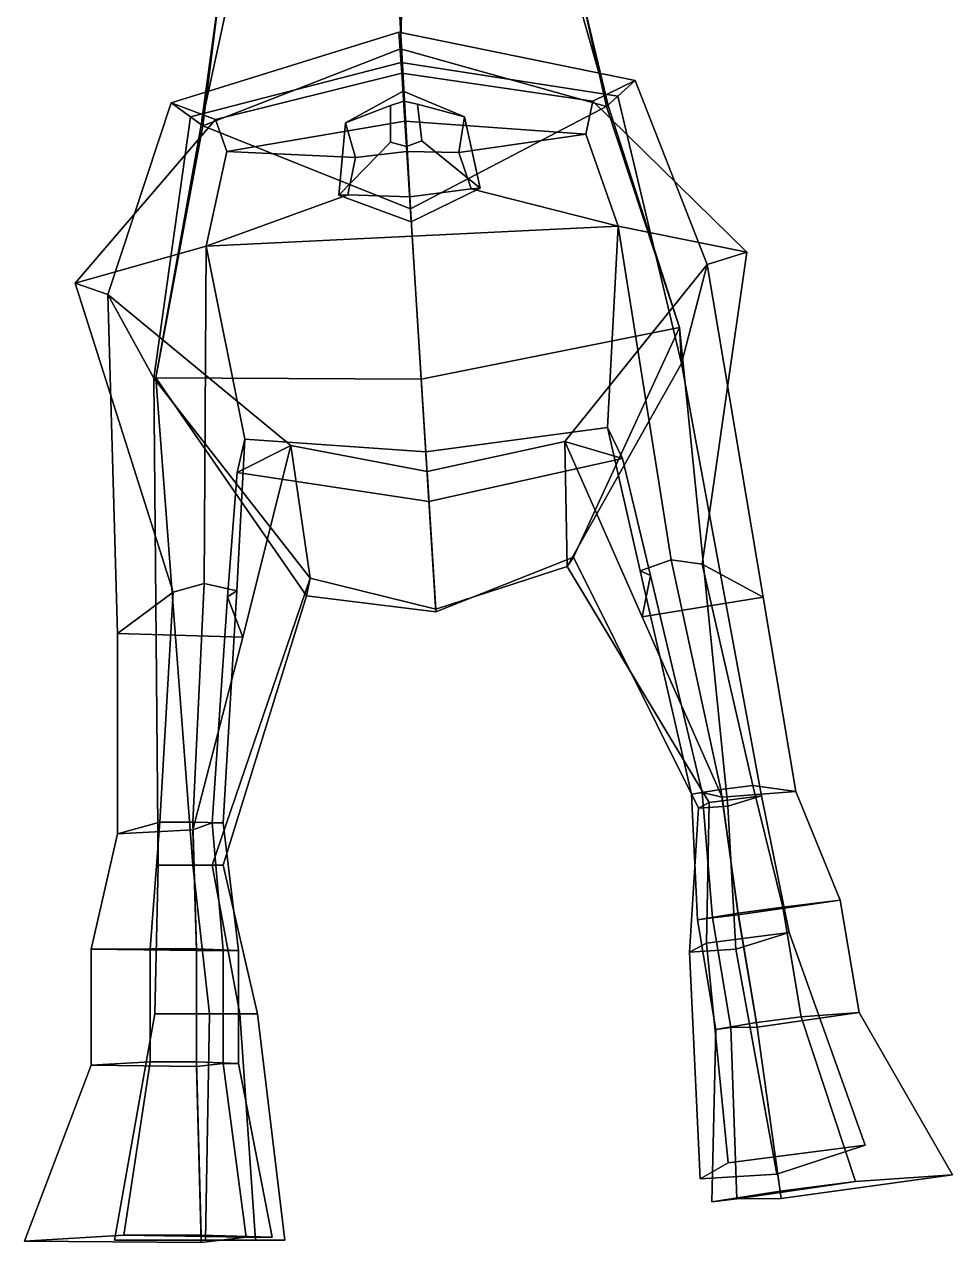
# Model space of a CAD drawing. Extents: x -90 to 116, y -151 to 287.
# Drawn here: x -88.5 to 116.1, y -151.3 to 117.4 of the extents above; entities that cross this region are included whole.
import ezdxf

# ---------------------------------------------------------------- set-up
doc = ezdxf.new("R2010")
doc.units = 0

msp = doc.modelspace()

# ---------------------------------------------------------------- linework, layer by layer
for points in [[(-49.57296, 95.145409, 170.823349), (-41.004284, 134.649384, 183.719742), (-37.213676, 151.218811, 164.587463), (-45.159496, 127.366325, 148.982742)], [(34.43277, 123.506905, 148.982742), (29.535311, 147.982178, 164.587463), (31.218876, 131.147278, 183.719742), (40.189014, 99.497978, 170.823349)], [(-49.57296, 95.145409, 170.823349), (-3.394078, 76.745262, 205.214676), (-5.760996, 119.132652, 206.702377), (-41.004284, 134.649384, 183.719742)], [(-49.194202, 95.008522, 131.267181), (-45.159496, 127.366325, 148.982742), (-5.088856, 129.788589, 143.997589), (-5.619039, 112.019096, 132.985031)], [(40.189014, 99.497978, 170.823349), (31.218876, 131.147278, 183.719742), (-5.760996, 119.132652, 206.702377), (-3.394078, 76.745262, 205.214676)], [(39.829784, 99.325287, 131.267181), (-5.619039, 112.019096, 132.985031), (-5.088856, 129.788589, 143.997589), (34.43277, 123.506905, 148.982742)], [(-59.519054, 39.449268, 151.090363), (-49.57296, 95.145409, 170.823349), (-45.159496, 127.366325, 148.982742), (-49.194202, 95.008522, 131.267181)], [(55.923111, 50.547127, 149.762802), (39.829784, 99.325287, 131.267181), (34.43277, 123.506905, 148.982742), (40.189014, 99.497978, 170.823349)], [(-56.1628, 100.092705, 11.603923), (-51.923668, 96.999878, 98.525436), (-5.426923, 108.973358, 98.273186), (-5.978259, 115.688263, 11.603923)], [(-5.978259, 115.688263, 11.603923), (-5.281095, 106.661438, -27.337553), (-46.364891, 96.452209, -27.124283), (-56.1628, 100.092705, 11.603923)], [(46.116451, 105.052223, 11.603923), (-5.978259, 115.688263, 11.603923), (-5.426923, 108.973358, 98.273186), (42.292149, 101.56842, 98.525436)], [(-5.978259, 115.688263, 11.603923), (46.116451, 105.052223, 11.603923), (36.836159, 100.486618, -27.124283), (-5.281095, 106.661438, -27.337553)], [(-5.426923, 108.973358, 98.273186), (-51.923668, 96.999878, 98.525436), (-49.194202, 95.008522, 131.267181), (-5.619039, 112.019096, 132.985031)], [(-5.426923, 108.973358, 98.273186), (-5.619039, 112.019096, 132.985031), (39.829784, 99.325287, 131.267181), (42.292149, 101.56842, 98.525436)], [(-5.281095, 106.661438, -27.337553), (-4.612005, 96.053902, -63.371494), (-43.913479, 89.376701, -52.337223), (-46.364891, 96.452209, -27.124283)], [(-5.281095, 106.661438, -27.337553), (36.836159, 100.486618, -27.124283), (35.28957, 93.217278, -52.337223), (-4.612005, 96.053902, -63.371494)], [(46.116451, 105.052223, 11.603923), (61.993954, 64.436768, 26.032045), (70.750252, 67.165855, -26.256226), (36.836159, 100.486618, -27.124283)], [(61.993954, 64.436768, 26.032045), (46.116451, 105.052223, 11.603923), (42.292149, 101.56842, 98.525436), (56.390915, 42.603718, 100.596512)], [(-17.741312, 95.728104, -76.084686), (-15.538995, 88.05233, -63.958912), (-4.190083, 89.364868, -66.48201), (-5.029057, 102.665718, -76.110176)], [(-7.808023, 99.545174, -98.309258), (-17.741312, 95.728104, -76.084686), (-5.029057, 102.665718, -76.110176), (-4.889229, 100.448906, -98.321487)], [(8.478204, 96.999519, -76.084686), (-5.029057, 102.665718, -76.110176), (-4.190083, 89.364868, -66.48201), (7.254694, 89.1576, -63.958912)], [(-1.874571, 99.83287, -98.309258), (-4.889229, 100.448906, -98.321487), (-5.029057, 102.665718, -76.110176), (8.478204, 96.999519, -76.084686)], [(-56.1628, 100.092705, 11.603923), (-46.364891, 96.452209, -27.124283), (-77.305748, 60.366898, -26.256226), (-70.117798, 57.846573, 26.032045)], [(-70.117798, 57.846573, 26.032045), (-59.990269, 39.386631, 99.518753), (-51.923668, 96.999878, 98.525436), (-56.1628, 100.092705, 11.603923)], [(-7.788458, 91.419365, -98.336281), (-19.198273, 79.748161, -83.759048), (-17.741312, 95.728104, -76.084686), (-7.808023, 99.545174, -98.309258)], [(-4.260335, 90.478615, -98.354759), (-7.788458, 91.419365, -98.336281), (-7.808023, 99.545174, -98.309258), (-4.889229, 100.448906, -98.321487)], [(-4.260335, 90.478615, -98.354759), (-4.889229, 100.448906, -98.321487), (-1.874571, 99.83287, -98.309258), (-0.872042, 91.75473, -98.336281)], [(55.923111, 50.547127, 149.762802), (40.189014, 99.497978, 170.823349), (-3.394078, 76.745262, 205.214676), (-1.02126, 39.127331, 194.04039)], [(-0.872042, 91.75473, -98.336281), (-1.874571, 99.83287, -98.309258), (8.478204, 96.999519, -76.084686), (11.936066, 81.257866, -83.759048)], [(70.750252, 67.165855, -26.256226), (42.423077, 72.871445, -57.023125), (35.28957, 93.217278, -52.337223), (36.836159, 100.486618, -27.124283)], [(56.390915, 42.603718, 100.596512), (42.292149, 101.56842, 98.525436), (39.829784, 99.325287, 131.267181), (55.923111, 50.547127, 149.762802)], [(-59.990269, 39.386631, 99.518753), (-59.519054, 39.449268, 151.090363), (-49.194202, 95.008522, 131.267181), (-51.923668, 96.999878, 98.525436)], [(11.936066, 81.257866, -83.759048), (8.478204, 96.999519, -76.084686), (7.254694, 89.1576, -63.958912), (9.98202, 81.163101, -69.535378)], [(-77.305748, 60.366898, -26.256226), (-46.364891, 96.452209, -27.124283), (-43.913479, 89.376701, -52.337223), (-48.444603, 68.465256, -57.023125)], [(-59.519054, 39.449268, 151.090363), (-1.02126, 39.127331, 194.04039), (-3.394078, 76.745262, 205.214676), (-49.57296, 95.145409, 170.823349)], [(-15.538995, 88.05233, -63.958912), (-43.913479, 89.376701, -52.337223), (-4.612005, 96.053902, -63.371494), (-4.190083, 89.364868, -66.48201)], [(-19.198273, 79.748161, -83.759048), (-17.244228, 79.842896, -69.535378), (-15.538995, 88.05233, -63.958912), (-17.741312, 95.728104, -76.084686)], [(7.254694, 89.1576, -63.958912), (-4.190083, 89.364868, -66.48201), (-4.612005, 96.053902, -63.371494), (35.28957, 93.217278, -52.337223)], [(-4.260335, 90.478615, -98.354759), (-3.211617, 73.852577, -85.067207), (-19.198273, 79.748161, -83.759048), (-7.788458, 91.419365, -98.336281)], [(-4.260335, 90.478615, -98.354759), (-0.872042, 91.75473, -98.336281), (11.936066, 81.257866, -83.759048), (-3.211617, 73.852577, -85.067207)], [(9.98202, 81.163101, -69.535378), (7.254694, 89.1576, -63.958912), (35.28957, 93.217278, -52.337223), (42.423077, 72.871445, -57.023125)], [(-17.244228, 79.842896, -69.535378), (-48.444603, 68.465256, -57.023125), (-43.913479, 89.376701, -52.337223), (-15.538995, 88.05233, -63.958912)], [(-3.211617, 73.852577, -85.067207), (11.936066, 81.257866, -83.759048), (9.98202, 81.163101, -69.535378), (-3.56119, 79.394608, -73.344406)], [(9.98202, 81.163101, -69.535378), (42.423077, 72.871445, -57.023125), (-3.010766, 70.668343, -75.086227), (-3.56119, 79.394608, -73.344406)], [(-17.244228, 79.842896, -69.535378), (-3.56119, 79.394608, -73.344406), (-3.010766, 70.668343, -75.086227), (-48.444603, 68.465256, -57.023125)], [(-3.211617, 73.852577, -85.067207), (-3.56119, 79.394608, -73.344406), (-17.244228, 79.842896, -69.535378), (-19.198273, 79.748161, -83.759048)], [(-0.011238, 23.11474, -50.674747), (-3.010766, 70.668343, -75.086227), (42.423077, 72.871445, -57.023125), (40.077942, 28.506729, -39.640476)], [(42.423077, 72.871445, -57.023125), (54.053127, -0.685226, -60.894375), (47.28323, -3.114574, -57.084373), (40.077942, 28.506729, -39.640476)], [(42.423077, 72.871445, -57.023125), (70.750252, 67.165855, -26.256226), (60.947048, -1.653712, -56.328186), (54.053127, -0.685226, -60.894375)], [(-0.011238, 23.11474, -50.674747), (-39.912811, 25.951365, -39.640476), (-48.444603, 68.465256, -57.023125), (-3.010766, 70.668343, -75.086227)], [(-48.444603, 68.465256, -57.023125), (-48.91761, -5.938429, -60.894375), (-55.711533, -7.816919, -56.328186), (-77.305748, 60.366898, -26.256226)], [(-48.444603, 68.465256, -57.023125), (-39.912811, 25.951365, -39.640476), (-41.671242, -7.505836, -57.084373), (-48.91761, -5.938429, -60.894375)], [(61.993954, 64.436768, 26.032045), (74.351669, -8.938933, 3.411288), (60.947048, -1.653712, -56.328186), (70.750252, 67.165855, -26.256226)], [(30.639479, 25.407318, 26.032045), (61.993954, 64.436768, 26.032045), (56.390915, 42.603718, 100.596512), (31.164223, -2.131289, 112.102524)], [(61.993954, 64.436768, 26.032045), (30.639479, 25.407318, 26.032045), (47.703327, -13.226532, 8.392401), (74.351669, -8.938933, 3.411288)], [(-70.117798, 57.846573, 26.032045), (-77.305748, 60.366898, -26.256226), (-55.711533, -7.816919, -56.328186), (-68.003403, -16.922232, 3.411288)], [(-29.783504, 24.549963, 26.032045), (-25.512831, -4.735777, 100.50872), (-59.990269, 39.386631, 99.518753), (-70.117798, 57.846573, 26.032045)], [(-70.117798, 57.846573, 26.032045), (-68.003403, -16.922232, 3.411288), (-40.376282, -17.767515, 8.392401), (-29.783504, 24.549963, 26.032045)], [(2.213017, -12.147894, 151.090363), (32.559429, -0.074262, 147.340637), (55.923111, 50.547127, 149.762802), (-1.02126, 39.127331, 194.04039)], [(60.108692, -55.465256, 149.594254), (66.562599, -55.042824, 155.400269), (55.923111, 50.547127, 149.762802), (32.559429, -0.074262, 147.340637)], [(66.562599, -55.042824, 155.400269), (73.995781, -52.7215, 135.897644), (56.390915, 42.603718, 100.596512), (55.923111, 50.547127, 149.762802)], [(62.48344, -54.204727, 135.956711), (31.164223, -2.131289, 112.102524), (56.390915, 42.603718, 100.596512), (73.995781, -52.7215, 135.897644)], [(-51.362213, -68.031349, 138.902603), (-59.519054, 39.449268, 151.090363), (-59.990269, 39.386631, 99.518753), (-59.028702, -68.031349, 118.973267)], [(-47.155018, -68.031349, 119.418747), (-59.028702, -68.031349, 118.973267), (-59.990269, 39.386631, 99.518753), (-25.512831, -4.735777, 100.50872)], [(2.213017, -12.147894, 151.090363), (-1.02126, 39.127331, 194.04039), (-59.519054, 39.449268, 151.090363), (-26.292448, -8.650943, 136.795944)], [(-44.705734, -68.031349, 133.260071), (-26.292448, -8.650943, 136.795944), (-59.519054, 39.449268, 151.090363), (-51.362213, -68.031349, 138.902603)], [(0.6771, 12.202049, -25.166954), (-0.011238, 23.11474, -50.674747), (40.077942, 28.506729, -39.640476), (43.353542, 21.682217, -25.385241)], [(40.077942, 28.506729, -39.640476), (47.28323, -3.114574, -57.084373), (49.518162, -4.175379, -53.771667), (43.353542, 21.682217, -25.385241)], [(-41.671242, -7.505836, -57.084373), (-39.912811, 25.951365, -39.640476), (-41.590179, 18.562874, -25.385241), (-43.746799, -8.868659, -53.771667)], [(-40.376282, -17.767515, 8.392401), (-43.746799, -8.868659, -53.771667), (-41.590179, 18.562874, -25.385241), (-29.783504, 24.549963, 26.032045)], [(0.6771, 12.202049, -25.166954), (-41.590179, 18.562874, -25.385241), (-39.912811, 25.951365, -39.640476), (-0.011238, 23.11474, -50.674747)], [(-29.783504, 24.549963, 26.032045), (-41.590179, 18.562874, -25.385241), (0.6771, 12.202049, -25.166954), (0.262899, 18.76866, 26.032045)], [(0.262899, 18.76866, 26.032045), (2.175673, -11.555869, 100.755234), (-25.512831, -4.735777, 100.50872), (-29.783504, 24.549963, 26.032045)], [(0.262899, 18.76866, 26.032045), (30.639479, 25.407318, 26.032045), (31.164223, -2.131289, 112.102524), (2.175673, -11.555869, 100.755234)], [(30.639479, 25.407318, 26.032045), (0.262899, 18.76866, 26.032045), (0.6771, 12.202049, -25.166954), (43.353542, 21.682217, -25.385241)], [(47.703327, -13.226532, 8.392401), (30.639479, 25.407318, 26.032045), (43.353542, 21.682217, -25.385241), (49.518162, -4.175379, -53.771667)], [(2.175673, -11.555869, 100.755234), (31.164223, -2.131289, 112.102524), (32.559429, -0.074262, 147.340637), (2.213017, -12.147894, 151.090363)], [(62.48344, -54.204727, 135.956711), (60.108692, -55.465256, 149.594254), (32.559429, -0.074262, 147.340637), (31.164223, -2.131289, 112.102524)], [(54.053127, -0.685226, -60.894375), (65.012337, -51.376747, -61.528629), (58.579708, -52.338673, -61.528629), (47.28323, -3.114574, -57.084373)], [(65.012337, -51.376747, -61.528629), (54.053127, -0.685226, -60.894375), (60.947048, -1.653712, -56.328186), (72.091225, -50.460247, -61.528629)], [(60.947048, -1.653712, -56.328186), (74.351669, -8.938933, 3.411288), (81.565163, -51.770065, -9.792984), (72.091225, -50.460247, -61.528629)], [(-47.155018, -68.031349, 119.418747), (-25.512831, -4.735777, 100.50872), (-26.292448, -8.650943, 136.795944), (-44.705734, -68.031349, 133.260071)], [(2.175673, -11.555869, 100.755234), (2.213017, -12.147894, 151.090363), (-26.292448, -8.650943, 136.795944), (-25.512831, -4.735777, 100.50872)], [(58.579708, -52.338673, -61.528629), (60.945496, -52.039471, -61.528629), (49.518162, -4.175379, -53.771667), (47.28323, -3.114574, -57.084373)], [(60.945496, -52.039471, -61.528629), (65.29509, -53.055649, -9.792984), (47.703327, -13.226532, 8.392401), (49.518162, -4.175379, -53.771667)], [(-55.711533, -7.816919, -56.328186), (-58.663284, -58.537521, -61.528629), (-68.003403, -61.09771, -9.792984), (-68.003403, -16.922232, 3.411288)], [(-51.362213, -58.537521, -61.528629), (-58.663284, -58.537521, -61.528629), (-55.711533, -7.816919, -56.328186), (-48.91761, -5.938429, -60.894375)], [(-48.91761, -5.938429, -60.894375), (-41.671242, -7.505836, -57.084373), (-44.705734, -58.667816, -61.528629), (-51.362213, -58.537521, -61.528629)], [(-44.705734, -58.667816, -61.528629), (-41.671242, -7.505836, -57.084373), (-43.746799, -8.868659, -53.771667), (-47.144573, -58.674976, -61.528629)], [(-47.144573, -58.674976, -61.528629), (-43.746799, -8.868659, -53.771667), (-40.376282, -17.767515, 8.392401), (-51.362213, -60.269108, -9.792984)], [(74.351669, -8.938933, 3.411288), (47.703327, -13.226532, 8.392401), (65.29509, -53.055649, -9.792984), (81.565163, -51.770065, -9.792984)], [(-68.003403, -16.922232, 3.411288), (-68.003403, -61.09771, -9.792984), (-51.362213, -60.269108, -9.792984), (-40.376282, -17.767515, 8.392401)], [(78.701736, -77.314613, -74.700508), (68.823479, -78.593552, -75.942429), (65.012337, -51.376747, -61.528629), (72.091225, -50.460247, -61.528629)], [(91.346237, -75.722488, -40.393795), (78.701736, -77.314613, -74.700508), (72.091225, -50.460247, -61.528629), (81.565163, -51.770065, -9.792984)], [(59.869877, -80.071533, -75.573204), (58.579708, -52.338673, -61.528629), (65.012337, -51.376747, -61.528629), (68.823479, -78.593552, -75.942429)], [(63.172466, -79.661446, -74.671349), (60.945496, -52.039471, -61.528629), (58.579708, -52.338673, -61.528629), (59.869877, -80.071533, -75.573204)], [(68.885818, -78.963699, -40.393795), (65.29509, -53.055649, -9.792984), (60.945496, -52.039471, -61.528629), (63.172466, -79.661446, -74.671349)], [(61.896599, -85.245995, 115.857674), (62.48344, -54.204727, 135.956711), (73.995781, -52.7215, 135.897644), (80.086098, -82.902496, 115.764366)], [(68.885818, -78.963699, -40.393795), (91.346237, -75.722488, -40.393795), (81.565163, -51.770065, -9.792984), (65.29509, -53.055649, -9.792984)], [(68.341675, -86.570183, 146.578506), (80.086098, -82.902496, 115.764366), (73.995781, -52.7215, 135.897644), (66.562599, -55.042824, 155.400269)], [(58.144497, -87.237633, 137.404999), (60.108692, -55.465256, 149.594254), (62.48344, -54.204727, 135.956711), (61.896599, -85.245995, 115.857674)], [(68.341675, -86.570183, 146.578506), (66.562599, -55.042824, 155.400269), (60.108692, -55.465256, 149.594254), (58.144497, -87.237633, 137.404999)], [(-73.804375, -86.552986, -40.393795), (-68.003403, -61.09771, -9.792984), (-58.663284, -58.537521, -61.528629), (-60.770653, -86.507607, -74.700508)], [(-60.770653, -86.507607, -74.700508), (-58.663284, -58.537521, -61.528629), (-51.362213, -58.537521, -61.528629), (-50.582336, -86.507607, -75.942429)], [(-41.293518, -86.829353, -75.573204), (-50.582336, -86.507607, -75.942429), (-51.362213, -58.537521, -61.528629), (-44.705734, -58.667816, -61.528629)], [(-50.582336, -86.889366, -40.393795), (-44.696793, -86.847015, -74.671349), (-47.144573, -58.674976, -61.528629), (-51.362213, -60.269108, -9.792984)], [(-44.696793, -86.847015, -74.671349), (-41.293518, -86.829353, -75.573204), (-44.705734, -58.667816, -61.528629), (-47.144573, -58.674976, -61.528629)], [(-50.582336, -86.889366, -40.393795), (-51.362213, -60.269108, -9.792984), (-68.003403, -61.09771, -9.792984), (-73.804375, -86.552986, -40.393795)], [(-41.031685, -100.795677, 102.063507), (-59.792103, -100.795677, 101.359642), (-59.028702, -68.031349, 118.973267), (-47.155018, -68.031349, 119.418747)], [(-47.679054, -100.795677, 132.847977), (-51.362213, -68.031349, 138.902603), (-59.028702, -68.031349, 118.973267), (-59.792103, -100.795677, 101.359642)], [(-47.679054, -100.795677, 132.847977), (-37.161816, -100.795677, 123.93277), (-44.705734, -68.031349, 133.260071), (-51.362213, -68.031349, 138.902603)], [(-37.161816, -100.795677, 123.93277), (-41.031685, -100.795677, 102.063507), (-47.155018, -68.031349, 119.418747), (-44.705734, -68.031349, 133.260071)], [(82.767075, -101.453102, -50.475941), (72.888809, -102.73204, -50.63118), (68.823479, -78.593552, -75.942429), (78.701736, -77.314613, -74.700508)], [(73.063469, -103.769135, -18.509205), (95.523895, -100.527931, -18.509205), (91.346237, -75.722488, -40.393795), (68.885818, -78.963699, -40.393795)], [(95.523895, -100.527931, -18.509205), (82.767075, -101.453102, -50.475941), (78.701736, -77.314613, -74.700508), (91.346237, -75.722488, -40.393795)], [(63.940937, -104.244049, -50.585033), (59.869877, -80.071533, -75.573204), (68.823479, -78.593552, -75.942429), (72.888809, -102.73204, -50.63118)], [(67.243851, -103.835838, -50.472294), (63.172466, -79.661446, -74.671349), (59.869877, -80.071533, -75.573204), (63.940937, -104.244049, -50.585033)], [(73.063469, -103.769135, -18.509205), (68.885818, -78.963699, -40.393795), (63.172466, -79.661446, -74.671349), (67.243851, -103.835838, -50.472294)], [(66.675674, -133.697067, 111.456192), (61.896599, -85.245995, 115.857674), (80.086098, -82.902496, 115.764366), (96.870247, -129.800507, 111.210625)], [(77.374504, -136.173065, 166.41864), (96.870247, -129.800507, 111.210625), (80.086098, -82.902496, 115.764366), (68.341675, -86.570183, 146.578506)], [(60.447186, -137.200546, 150.042114), (58.144497, -87.237633, 137.404999), (61.896599, -85.245995, 115.857674), (66.675674, -133.697067, 111.456192)], [(-73.804375, -112.137001, -18.509205), (-73.804375, -86.552986, -40.393795), (-60.770653, -86.507607, -74.700508), (-60.770653, -111.403732, -50.475941)], [(-50.582336, -112.473373, -18.509205), (-50.582336, -86.889366, -40.393795), (-73.804375, -86.552986, -40.393795), (-73.804375, -112.137001, -18.509205)], [(-60.770653, -111.403732, -50.475941), (-60.770653, -86.507607, -74.700508), (-50.582336, -86.507607, -75.942429), (-50.582336, -111.403732, -50.63118)], [(-41.293518, -111.760582, -50.585033), (-50.582336, -111.403732, -50.63118), (-50.582336, -86.507607, -75.942429), (-41.293518, -86.829353, -75.573204)], [(-50.582336, -112.473373, -18.509205), (-44.696793, -111.780174, -50.472294), (-44.696793, -86.847015, -74.671349), (-50.582336, -86.889366, -40.393795)], [(-44.696793, -111.780174, -50.472294), (-41.293518, -111.760582, -50.585033), (-41.293518, -86.829353, -75.573204), (-44.696793, -86.847015, -74.671349)], [(77.374504, -136.173065, 166.41864), (68.341675, -86.570183, 146.578506), (58.144497, -87.237633, 137.404999), (60.447186, -137.200546, 150.042114)], [(-37.54517, -150.764465, 101.89537), (-68.687462, -150.764465, 100.635445), (-59.792103, -100.795677, 101.359642), (-41.031685, -100.795677, 102.063507)], [(-48.5798, -150.764465, 156.999557), (-47.679054, -100.795677, 132.847977), (-59.792103, -100.795677, 101.359642), (-68.687462, -150.764465, 100.635445)], [(-48.5798, -150.764465, 156.999557), (-31.121191, -150.764465, 141.041351), (-37.161816, -100.795677, 123.93277), (-47.679054, -100.795677, 132.847977)], [(-31.121191, -150.764465, 141.041351), (-37.54517, -150.764465, 101.89537), (-41.031685, -100.795677, 102.063507), (-37.161816, -100.795677, 123.93277)], [(94.692665, -137.77565, -46.070259), (78.097168, -139.924286, -46.826408), (72.888809, -102.73204, -50.63118), (82.767075, -101.453102, -50.475941)], [(78.368217, -141.533661, 26.699547), (116.142899, -136.332825, 26.699547), (95.523895, -100.527931, -18.509205), (73.063469, -103.769135, -18.509205)], [(116.142899, -136.332825, 26.699547), (94.692665, -137.77565, -46.070259), (82.767075, -101.453102, -50.475941), (95.523895, -100.527931, -18.509205)], [(63.035748, -142.292313, -46.601608), (63.940937, -104.244049, -50.585033), (72.888809, -102.73204, -50.63118), (78.097168, -139.924286, -46.826408)], [(68.583046, -141.597076, -46.052509), (67.243851, -103.835838, -50.472294), (63.940937, -104.244049, -50.585033), (63.035748, -142.292313, -46.601608)], [(78.368217, -141.533661, 26.699547), (73.063469, -103.769135, -18.509205), (67.243851, -103.835838, -50.472294), (68.583046, -141.597076, -46.052509)], [(-88.530037, -150.972229, 26.699547), (-73.804375, -112.137001, -18.509205), (-60.770653, -111.403732, -50.475941), (-66.633369, -149.625397, -46.070259)], [(-49.516991, -151.285309, 26.699547), (-50.582336, -112.473373, -18.509205), (-73.804375, -112.137001, -18.509205), (-88.530037, -150.972229, 26.699547)], [(-66.633369, -149.625397, -46.070259), (-60.770653, -111.403732, -50.475941), (-50.582336, -111.403732, -50.63118), (-49.516991, -149.625397, -46.826408)], [(-33.91177, -150.047348, -46.601608), (-49.516991, -149.625397, -46.826408), (-50.582336, -111.403732, -50.63118), (-41.293518, -111.760582, -50.585033)], [(-49.516991, -151.285309, 26.699547), (-39.629284, -150.070541, -46.052509), (-44.696793, -111.780174, -50.472294), (-50.582336, -112.473373, -18.509205)], [(-39.629284, -150.070541, -46.052509), (-33.91177, -150.047348, -46.601608), (-41.293518, -111.760582, -50.585033), (-44.696793, -111.780174, -50.472294)], [(96.870247, -129.800507, 111.210625), (77.374504, -136.173065, 166.41864), (60.447186, -137.200546, 150.042114), (66.675674, -133.697067, 111.456192)], [(116.142899, -136.332825, 26.699547), (78.368217, -141.533661, 26.699547), (68.583046, -141.597076, -46.052509), (94.692665, -137.77565, -46.070259)], [(94.692665, -137.77565, -46.070259), (68.583046, -141.597076, -46.052509), (63.035748, -142.292313, -46.601608), (78.097168, -139.924286, -46.826408)], [(-88.530037, -150.972229, 26.699547), (-66.633369, -149.625397, -46.070259), (-39.629284, -150.070541, -46.052509), (-49.516991, -151.285309, 26.699547)], [(-66.633369, -149.625397, -46.070259), (-49.516991, -149.625397, -46.826408), (-33.91177, -150.047348, -46.601608), (-39.629284, -150.070541, -46.052509)], [(-68.687462, -150.764465, 100.635445), (-37.54517, -150.764465, 101.89537), (-31.121191, -150.764465, 141.041351), (-48.5798, -150.764465, 156.999557)]]:
    msp.add_3dface(points)

doc.saveas('drawing.dxf')
